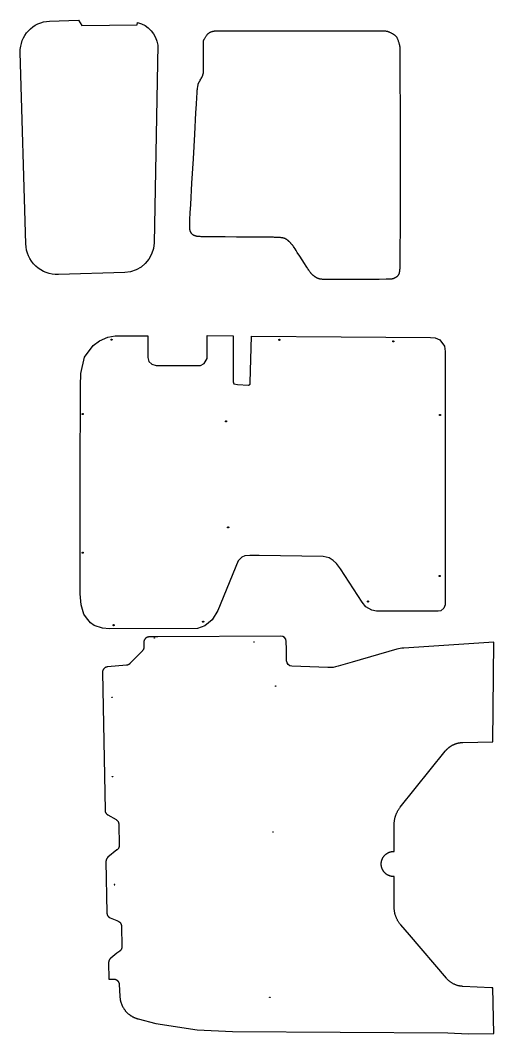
# Model space of a CAD drawing. Extents: x 111 to 5567, y 0 to 6052.
# Drawn here: x 111 to 1866, y 2301 to 6052 of the extents above; entities that cross this region are included whole.
import ezdxf

# ---------------------------------------------------------------- set-up
doc = ezdxf.new("R2010")
doc.units = 0
doc.layers.add('Default_Layer', color=1, linetype='CONTINUOUS')

msp = doc.modelspace()

# ---------------------------------------------------------------- linework, layer by layer
at = {"layer": 'Default_Layer'}
for points in [[(220.2, 6048.5), (327.1, 6051.9), (339.1, 6032.9), (544.1, 6034.9), (546.1, 6043.9, -0.299255), (621.1, 5959.9), (607.1, 5228.8, -0.399355), (498.2, 5118.5), (252.9, 5110.6, -0.41513), (131.7, 5224.7), (111.3, 5932.8, -0.413284), (220.2, 6048.5)], [(1096.9, 3753.4, 0.410442), (1076.8, 3773), (621.3, 3770.3), (589, 3770.1), (588, 3770), (587, 3770), (586, 3769.8), (585, 3769.6), (584.1, 3769.4), (583.1, 3769.1), (582.2, 3768.8), (581.3, 3768.5), (580.4, 3768.1), (579.5, 3767.6), (578.7, 3767.1), (577.8, 3766.6), (577, 3766), (576.3, 3765.4), (575.5, 3764.7), (574.8, 3764), (574.1, 3763.3), (573.5, 3762.5), (572.9, 3761.7), (572.3, 3760.9), (571.8, 3760.1), (571.4, 3759.2), (571.1, 3758.6), (570.9, 3758.3), (570.5, 3757.4), (570.2, 3756.5), (569.9, 3755.6), (569.7, 3754.6), (569.5, 3753.7), (569.3, 3752.7), (569.2, 3751.7), (569.2, 3750.7), (569.1, 3749.7), (569.4, 3733.2), (569.4, 3732.2), (569.4, 3731.2), (569.3, 3730.2), (569.1, 3729.3), (568.9, 3728.3), (568.7, 3727.4), (568.4, 3726.4), (568.1, 3725.5), (567.7, 3724.6), (567.3, 3723.7), (566.8, 3722.9), (566.3, 3722), (565.7, 3721.2), (565.1, 3720.4), (564.5, 3719.7), (563.8, 3718.9), (517.8, 3671.2), (517.2, 3670.6), (516.5, 3670), (515.8, 3669.4), (515.1, 3668.9), (514.4, 3668.4), (513.6, 3667.9), (512.9, 3667.5), (512.1, 3667.1), (511.3, 3666.7), (510.4, 3666.4), (509.6, 3666.1), (508.8, 3665.8), (507.9, 3665.6), (507, 3665.4), (506.1, 3665.3), (505.2, 3665.2), (434.3, 3658.8), (433.4, 3658.7), (432.4, 3658.5), (431.5, 3658.3), (430.5, 3658.1), (429.6, 3657.8), (428.8, 3657.5), (427.9, 3657.1), (427.1, 3656.7), (426.2, 3656.3), (425.4, 3655.8), (424.7, 3655.3), (423.9, 3654.7), (423.2, 3654.1), (422.5, 3653.5), (421.9, 3652.9), (421.2, 3652.2), (420.7, 3651.5), (420.1, 3650.8), (419.6, 3650.1), (419.1, 3649.3), (418.6, 3648.5), (418.2, 3647.7), (417.8, 3646.8), (417.4, 3646), (417.1, 3645.1), (416.9, 3644.2), (416.6, 3643.3), (416.4, 3642.3), (416.3, 3641.4), (416.2, 3640.4), (416.1, 3639.5), (416.1, 3638.5), (425.4, 3128.5), (425.4, 3127.9), (425.5, 3127.2), (425.5, 3126.6), (425.6, 3125.9), (425.7, 3125.3), (425.8, 3124.6), (426, 3124), (426.1, 3123.4), (426.3, 3122.8), (426.5, 3122.2), (426.8, 3121.6), (427, 3121), (427.3, 3120.4), (427.5, 3119.8), (427.8, 3119.3), (428.2, 3118.7), (428.5, 3118.2), (428.8, 3117.6), (429.2, 3117.1), (429.6, 3116.6), (430, 3116.1), (430.4, 3115.6), (430.8, 3115.2), (431.3, 3114.7), (431.8, 3114.2), (432.2, 3113.8), (432.7, 3113.4), (433.2, 3113), (433.8, 3112.6), (434.3, 3112.2), (434.8, 3111.9), (435.4, 3111.5), (466.3, 3093.8), (466.9, 3093.4), (467.4, 3093.1), (468, 3092.7), (468.5, 3092.3), (469, 3091.9), (469.5, 3091.5), (469.6, 3091.4), (470, 3091.1), (470.4, 3090.6), (470.9, 3090.2), (471.3, 3089.7), (471.7, 3089.2), (472.1, 3088.7), (472.5, 3088.2), (472.9, 3087.7), (473.2, 3087.1), (473.6, 3086.6), (473.9, 3086), (474.2, 3085.5), (474.5, 3084.9), (474.7, 3084.3), (475, 3083.7), (475.2, 3083.1), (475.4, 3082.5), (475.6, 3081.9), (475.7, 3081.3), (475.9, 3080.7), (476, 3080), (476.1, 3079.4), (476.2, 3078.7), (476.3, 3078.1), (476.3, 3077.4), (476.3, 3076.8), (477.8, 2997.9), (477.8, 2997.3), (477.8, 2996.7), (477.7, 2996.2), (477.7, 2995.6), (477.6, 2995), (477.5, 2994.5), (477.4, 2993.9), (477.3, 2993.3), (477.2, 2992.8), (477.1, 2992.3), (476.9, 2991.7), (476.7, 2991.2), (476.5, 2990.6), (476.3, 2990.1), (476.1, 2989.6), (475.9, 2989.1), (475.7, 2988.6), (475.4, 2988.1), (475.1, 2987.6), (474.8, 2987.1), (474.5, 2986.6), (474.2, 2986.1), (473.9, 2985.7), (473.5, 2985.2), (473.2, 2984.8), (472.8, 2984.4), (472.4, 2983.9), (472.1, 2983.5), (471.6, 2983.1), (471.2, 2982.7), (470.8, 2982.4), (470.4, 2982), (469.6, 2981.4), (436.2, 2954.4), (435.8, 2954), (435.4, 2953.6), (435, 2953.2), (434.5, 2952.8), (434.2, 2952.4), (433.8, 2952), (433.4, 2951.6), (433.1, 2951.1), (432.7, 2950.7), (432.4, 2950.2), (432.1, 2949.7), (431.8, 2949.3), (431.5, 2948.8), (431.2, 2948.3), (430.9, 2947.8), (430.7, 2947.3), (430.5, 2946.8), (430.3, 2946.2), (430.1, 2945.7), (429.9, 2945.2), (429.7, 2944.6), (429.5, 2944.1), (429.4, 2943.6), (429.3, 2943), (429.2, 2942.4), (429.1, 2941.9), (429, 2941.3), (428.9, 2940.8), (428.9, 2940.2), (428.8, 2939.6), (428.8, 2939), (428.8, 2938.5), (432.3, 2748.4), (432.3, 2747.6), (432.4, 2746.9), (432.4, 2746.2), (432.6, 2745.4), (432.7, 2744.7), (432.8, 2744), (433, 2743.3), (433.2, 2742.6), (433.5, 2741.9), (433.7, 2741.3), (434, 2740.6), (434.3, 2739.9), (434.6, 2739.3), (435, 2738.7), (435.4, 2738.1), (435.8, 2737.5), (436.2, 2736.9), (436.6, 2736.3), (437.1, 2735.8), (437.5, 2735.2), (438, 2734.7), (438.5, 2734.2), (439.1, 2733.7), (439.6, 2733.3), (440.2, 2732.8), (440.8, 2732.4), (441.4, 2732), (442, 2731.6), (442.6, 2731.2), (443.3, 2730.9), (444, 2730.6), (444.7, 2730.3), (469.6, 2719.9), (473.8, 2718.2), (474.5, 2717.9), (475.1, 2717.6), (475.8, 2717.3), (476.4, 2716.9), (477.1, 2716.5), (477.7, 2716.1), (478.2, 2715.7), (478.8, 2715.2), (479.4, 2714.8), (479.9, 2714.3), (480.4, 2713.8), (480.9, 2713.3), (481.4, 2712.7), (481.8, 2712.2), (482.3, 2711.6), (482.7, 2711), (483.1, 2710.4), (483.5, 2709.8), (483.8, 2709.2), (484.1, 2708.5), (484.4, 2707.9), (484.7, 2707.2), (485, 2706.6), (485.2, 2705.9), (485.4, 2705.2), (485.6, 2704.5), (485.8, 2703.8), (485.9, 2703), (486, 2702.3), (486.1, 2701.6), (486.1, 2700.8), (486.2, 2700.1), (487.6, 2623.2), (487.6, 2622.6), (487.5, 2622), (487.5, 2621.4), (487.5, 2620.9), (487.4, 2620.3), (487.3, 2619.7), (487.2, 2619.1), (487.1, 2618.6), (487, 2618), (486.8, 2617.5), (486.7, 2616.9), (486.5, 2616.4), (486.3, 2615.8), (486.1, 2615.3), (485.9, 2614.8), (485.6, 2614.2), (485.4, 2613.7), (485.1, 2613.2), (484.8, 2612.7), (484.5, 2612.2), (484.2, 2611.8), (483.9, 2611.3), (483.5, 2610.8), (483.2, 2610.4), (482.8, 2609.9), (482.5, 2609.5), (482.1, 2609.1), (481.7, 2608.6), (481.2, 2608.2), (480.8, 2607.8), (480.4, 2607.5), (479.9, 2607.1), (469.6, 2599.1), (446.3, 2580.8), (445.8, 2580.4), (445.4, 2580), (444.9, 2579.6), (444.5, 2579.2), (444.1, 2578.8), (443.7, 2578.4), (443.3, 2577.9), (443, 2577.5), (442.6, 2577), (442.3, 2576.6), (442, 2576.1), (441.7, 2575.6), (441.4, 2575.1), (441.1, 2574.6), (440.8, 2574.1), (440.6, 2573.6), (440.3, 2573.1), (440.1, 2572.6), (439.9, 2572), (439.7, 2571.5), (439.5, 2570.9), (439.3, 2570.4), (439.2, 2569.8), (439.1, 2569.3), (439, 2568.7), (438.9, 2568.1), (438.8, 2567.6), (438.7, 2567), (438.7, 2566.4), (438.6, 2565.8), (438.6, 2565.2), (438.6, 2564.6), (439.7, 2503.4), (457.5, 2503.7), (458.5, 2503.7), (459.5, 2503.6), (460.4, 2503.5), (461.4, 2503.4), (462.4, 2503.2), (463.3, 2502.9), (464.2, 2502.6), (465.1, 2502.3), (466, 2502), (466.8, 2501.5), (467.7, 2501.1), (468.5, 2500.6), (469.3, 2500.1), (470, 2499.5), (470.7, 2499), (471.4, 2498.3), (472.1, 2497.7), (472.8, 2497), (473.4, 2496.3), (473.9, 2495.5), (474.5, 2494.8), (475, 2494), (475.5, 2493.2), (475.9, 2492.3), (476.3, 2491.4), (476.6, 2490.5), (476.9, 2489.6), (477.2, 2488.7), (477.4, 2487.8), (477.6, 2486.8), (477.7, 2485.8), (477.8, 2484.8), (480.4, 2438.7), (480.5, 2436.9), (480.7, 2435), (480.9, 2433.2), (481.1, 2431.4), (481.4, 2429.7), (481.7, 2427.9), (482, 2426.1), (482.4, 2424.4), (482.8, 2422.6), (483.2, 2420.9), (483.7, 2419.2), (484.2, 2417.5), (484.7, 2415.8), (485.3, 2414.1), (485.9, 2412.4), (486.5, 2410.8), (487.2, 2409.1), (487.9, 2407.5), (488.6, 2405.9), (489.3, 2404.3), (490.1, 2402.8), (490.9, 2401.2), (491.8, 2399.7), (492.7, 2398.2), (493.6, 2396.7), (494.5, 2395.2), (495.4, 2393.7), (496.4, 2392.3), (497.4, 2390.8), (498.5, 2389.4), (499.6, 2388.1), (500.6, 2386.7), (501.8, 2385.4), (502.9, 2384), (504.1, 2382.8), (505.3, 2381.5), (506.5, 2380.2), (507.7, 2379), (509, 2377.8), (510.3, 2376.6), (511.6, 2375.5), (513, 2374.3), (514.3, 2373.2), (515.7, 2372.2), (517.1, 2371.1), (518.5, 2370.1), (520, 2369.1), (521.5, 2368.1), (523, 2367.2), (524.5, 2366.3), (526, 2365.4), (527.6, 2364.5), (529.1, 2363.7), (530.7, 2362.9), (532.3, 2362.1), (534, 2361.4), (535.6, 2360.7), (537.3, 2360), (539, 2359.4), (540.7, 2358.8), (542.4, 2358.2), (544.1, 2357.6), (545.9, 2357.1), (547.6, 2356.6), (613.7, 2339.5), (766.2, 2316.2), (897.3, 2309.6), (1695.5, 2305.1), (1770.6, 2301.5), (1865.6, 2302.2), (1862.5, 2471.1), (1857.6, 2471.4), (1751.4, 2476.6), (1749.2, 2476.8), (1747, 2477), (1744.8, 2477.2), (1742.6, 2477.5), (1740.4, 2477.9), (1738.3, 2478.3), (1736.2, 2478.8), (1734, 2479.3), (1731.9, 2479.9), (1729.8, 2480.5), (1727.8, 2481.2), (1725.7, 2481.9), (1723.7, 2482.7), (1721.7, 2483.5), (1719.7, 2484.4), (1717.7, 2485.3), (1715.8, 2486.3), (1713.9, 2487.3), (1712, 2488.4), (1710.2, 2489.5), (1708.3, 2490.7), (1706.5, 2491.9), (1704.7, 2493.2), (1703, 2494.5), (1701.3, 2495.9), (1699.6, 2497.3), (1698, 2498.7), (1696.4, 2500.2), (1694.8, 2501.7), (1693.3, 2503.3), (1691.8, 2504.9), (1690.3, 2506.6), (1552.9, 2667), (1521, 2704.2), (1519.6, 2705.9), (1518.2, 2707.7), (1516.8, 2709.5), (1515.5, 2711.3), (1514.2, 2713.1), (1513, 2715), (1511.8, 2716.9), (1510.6, 2718.8), (1509.5, 2720.7), (1508.5, 2722.7), (1507.4, 2724.7), (1506.5, 2726.7), (1505.5, 2728.7), (1504.7, 2730.7), (1503.8, 2732.8), (1503, 2734.9), (1502.3, 2737), (1501.6, 2739.1), (1500.9, 2741.2), (1500.3, 2743.4), (1499.7, 2745.5), (1499.2, 2747.7), (1498.8, 2749.9), (1498.3, 2752.1), (1498, 2754.3), (1497.7, 2756.5), (1497.4, 2758.7), (1497.2, 2760.9), (1497, 2763.2), (1496.9, 2765.4), (1496.8, 2767.7), (1496.8, 2769.9), (1496.8, 2883.1), (1496, 2883.1), (1494.8, 2883.1), (1493.6, 2883.1), (1492.4, 2883.1), (1491.3, 2883.2), (1490.1, 2883.3), (1488.9, 2883.5), (1487.8, 2883.6), (1486.6, 2883.8), (1485.5, 2884.1), (1484.4, 2884.3), (1483.3, 2884.6), (1482.2, 2884.9), (1481.1, 2885.2), (1480, 2885.6), (1478.9, 2886), (1477.9, 2886.4), (1476.8, 2886.8), (1475.8, 2887.3), (1474.8, 2887.8), (1473.8, 2888.3), (1472.8, 2888.8), (1471.8, 2889.4), (1470.8, 2889.9), (1469.9, 2890.5), (1468.9, 2891.2), (1468, 2891.8), (1467.1, 2892.5), (1466.2, 2893.2), (1465.4, 2893.9), (1464.5, 2894.6), (1463.7, 2895.3), (1462.9, 2896.1), (1462.1, 2896.9), (1461.3, 2897.7), (1460.6, 2898.5), (1459.8, 2899.3), (1459.1, 2900.2), (1458.4, 2901.1), (1457.7, 2902), (1457.1, 2902.9), (1456.5, 2903.8), (1455.8, 2904.7), (1455.3, 2905.7), (1454.7, 2906.7), (1454.1, 2907.6), (1453.6, 2908.6), (1453.1, 2909.7), (1452.7, 2910.7), (1452.2, 2911.7), (1451.8, 2912.8), (1451.4, 2913.9), (1451, 2914.9), (1450.7, 2916), (1450.4, 2917.1), (1450.1, 2918.2), (1449.8, 2919.4), (1449.6, 2920.5), (1449.3, 2921.6), (1449.2, 2922.8), (1449, 2924), (1448.9, 2925.1), (1448.8, 2926.3), (1448.7, 2927.5), (1448.7, 2928.7), (1448.7, 2929.9), (1448.7, 2931.1), (1448.7, 2932.3), (1448.8, 2933.5), (1448.9, 2934.6), (1449.1, 2935.8), (1449.3, 2937), (1449.4, 2937.5), (1449.5, 2938.1), (1449.7, 2939.2), (1449.9, 2940.4), (1450.2, 2941.5), (1450.5, 2942.6), (1450.9, 2943.7), (1451.2, 2944.8), (1451.6, 2945.8), (1452, 2946.9), (1452.4, 2947.9), (1452.9, 2949), (1453.4, 2950), (1453.9, 2951), (1454.4, 2952), (1455, 2953), (1455.5, 2953.9), (1456.1, 2954.9), (1456.8, 2955.8), (1457.4, 2956.7), (1458.1, 2957.6), (1458.8, 2958.5), (1459.5, 2959.4), (1460.2, 2960.2), (1460.9, 2961), (1461.7, 2961.8), (1462.5, 2962.6), (1463.3, 2963.4), (1464.1, 2964.2), (1464.9, 2964.9), (1465.8, 2965.6), (1466.7, 2966.3), (1467.6, 2967), (1468.5, 2967.6), (1469.4, 2968.3), (1470.3, 2968.9), (1471.3, 2969.5), (1472.3, 2970), (1473.3, 2970.6), (1474.3, 2971.1), (1475.3, 2971.6), (1476.3, 2972.1), (1477.3, 2972.5), (1478.4, 2972.9), (1479.5, 2973.3), (1480.5, 2973.7), (1481.6, 2974.1), (1482.7, 2974.4), (1483.8, 2974.7), (1485, 2974.9), (1486.1, 2975.2), (1487.3, 2975.4), (1488.4, 2975.6), (1489.6, 2975.7), (1490.8, 2975.9), (1491.9, 2976), (1493.1, 2976), (1494.3, 2976.1), (1495.6, 2976.1), (1496.8, 2976), (1496.8, 3022.5), (1496.9, 3060.9), (1496.9, 3076.1), (1496.9, 3078.3), (1497, 3080.4), (1497.1, 3082.6), (1497.2, 3084.7), (1497.4, 3086.8), (1497.7, 3089), (1498, 3091.1), (1498.3, 3093.2), (1498.7, 3095.3), (1499.1, 3097.4), (1499.6, 3099.4), (1500.1, 3101.5), (1500.7, 3103.5), (1501.3, 3105.6), (1501.4, 3106), (1501.9, 3107.6), (1502.6, 3109.6), (1503.3, 3111.6), (1504.1, 3113.6), (1504.9, 3115.6), (1505.7, 3117.5), (1506.6, 3119.4), (1507.6, 3121.3), (1508.5, 3123.2), (1509.5, 3125.1), (1510.6, 3127), (1511.7, 3128.8), (1512.8, 3130.6), (1514, 3132.4), (1515.2, 3134.2), (1516.5, 3135.9), (1517.8, 3137.6), (1519.1, 3139.3), (1685.8, 3347.1), (1686.6, 3348), (1687.4, 3349), (1688.1, 3349.9), (1688.9, 3350.8), (1689.7, 3351.6), (1690.5, 3352.5), (1691.4, 3353.4), (1692.2, 3354.2), (1693, 3355), (1693.9, 3355.8), (1694.8, 3356.7), (1695.6, 3357.4), (1696.5, 3358.2), (1697.4, 3359), (1698.3, 3359.7), (1699.2, 3360.5), (1700.2, 3361.2), (1701.1, 3361.9), (1702, 3362.6), (1703, 3363.3), (1703.9, 3364), (1704.9, 3364.6), (1705.9, 3365.3), (1706.9, 3365.9), (1707.9, 3366.5), (1708.9, 3367.2), (1709.9, 3367.7), (1710.9, 3368.3), (1711.9, 3368.9), (1712.9, 3369.4), (1714, 3370), (1715, 3370.5), (1716.1, 3371), (1717.1, 3371.5), (1718.2, 3372), (1719.3, 3372.4), (1720.3, 3372.9), (1721.4, 3373.3), (1722.5, 3373.7), (1723.6, 3374.2), (1724.7, 3374.5), (1725.8, 3374.9), (1726.9, 3375.3), (1728.1, 3375.6), (1729.2, 3376), (1730.3, 3376.3), (1731.5, 3376.6), (1732.6, 3376.9), (1733.7, 3377.1), (1734.9, 3377.4), (1736, 3377.6), (1737.2, 3377.8), (1738.4, 3378.1), (1739.5, 3378.2), (1740.7, 3378.4), (1741.9, 3378.6), (1743, 3378.7), (1744.2, 3378.9), (1745.4, 3379), (1746.6, 3379.1), (1747.8, 3379.1), (1749, 3379.2), (1750.2, 3379.3), (1751.4, 3379.3), (1862, 3381.3), (1865.3, 3750.4), (1532.1, 3728.5, 0.05421), (1506.6, 3724.1), (1340.7, 3676), (1289.1, 3661.1, -0.080279), (1251.1, 3656.4), (1151.3, 3660.3), (1117.5, 3661.6, -0.39737), (1098.3, 3681.2), (1097.5, 3724.7), (1096.9, 3753.4)]]:
    msp.add_lwpolyline(points, format="xyb", close=True, dxfattribs=at)
for points in [[(790.7, 5973.8), (790.7, 5974.4), (790.7, 5974.9), (790.7, 5976.1), (790.8, 5976.7), (790.8, 5977.3), (790.9, 5977.8), (791, 5978.1), (791.1, 5978.4), (791.3, 5978.9), (791.7, 5979.7), (792.3, 5980.8), (793.1, 5982.2), (794, 5983.7), (795.1, 5985.5), (796.2, 5987.4), (797.5, 5989.4), (798.8, 5991.4), (800.1, 5993.4), (801.5, 5995.3), (802.9, 5997.2), (803.5, 5998.1), (804.2, 5998.9), (804.9, 5999.7), (805.5, 6000.5), (806.2, 6001.2), (806.8, 6001.8), (807.4, 6002.4), (807.9, 6002.9), (808.5, 6003.3), (809, 6003.8), (809.6, 6004.2), (810.2, 6004.6), (811.4, 6005.4), (812.6, 6006.2), (813.9, 6006.9), (815.2, 6007.5), (816.5, 6008.2), (817.9, 6008.7), (819.2, 6009.3), (820.6, 6009.8), (822, 6010.3), (823.4, 6010.7), (824.8, 6011.1), (826.2, 6011.5), (827.6, 6011.8), (829, 6012.1), (829.3, 6012.1), (829.8, 6012.2), (831.4, 6012.2), (834, 6012.3), (837.3, 6012.4), (846.3, 6012.5), (858.2, 6012.6), (872.8, 6012.8), (889.9, 6012.9), (909.2, 6013), (930.6, 6013), (978.5, 6013.2), (1031.8, 6013.3), (1088.8, 6013.4), (1147.5, 6013.4), (1206.3, 6013.4), (1263.4, 6013.4), (1316.8, 6013.3), (1341.6, 6013.2), (1364.9, 6013.1), (1386.4, 6013.1), (1405.9, 6012.9), (1423.1, 6012.8), (1437.9, 6012.7), (1449.9, 6012.5), (1454.9, 6012.5), (1459.1, 6012.4), (1462.5, 6012.3), (1465.1, 6012.2), (1466.9, 6012.1), (1467.5, 6012.1), (1467.8, 6012), (1468.7, 6011.8), (1469.7, 6011.6), (1470.6, 6011.3), (1471.6, 6011), (1472.6, 6010.7), (1473.6, 6010.3), (1474.6, 6010), (1475.6, 6009.6), (1477.7, 6008.8), (1479.7, 6008), (1481.7, 6007.1), (1483.6, 6006.1), (1485.5, 6005.2), (1487.3, 6004.3), (1489, 6003.4), (1490.5, 6002.5), (1492, 6001.7), (1493.2, 6001), (1494.3, 6000.3), (1495.2, 5999.7), (1496, 5999.1), (1496.7, 5998.6), (1497.5, 5998), (1498.3, 5997.4), (1499, 5996.8), (1499.7, 5996.2), (1500.4, 5995.5), (1501.1, 5994.9), (1501.8, 5994.2), (1502.5, 5993.5), (1503.1, 5992.8), (1503.7, 5992.1), (1504.3, 5991.3), (1504.9, 5990.6), (1505.4, 5989.8), (1505.9, 5989), (1506.2, 5988.5), (1506.5, 5988), (1507.1, 5986.8), (1507.8, 5985.3), (1508.5, 5983.5), (1509.3, 5981.6), (1510.1, 5979.5), (1511, 5977.2), (1511.8, 5974.8), (1512.6, 5972.3), (1513.5, 5969.8), (1514.2, 5967.3), (1515, 5964.7), (1515.6, 5962.2), (1515.9, 5960.9), (1516.2, 5959.7), (1516.5, 5958.5), (1516.7, 5957.3), (1516.9, 5956.2), (1517.1, 5955.1), (1517.2, 5954.6), (1517.2, 5953.9), (1517.3, 5951.7), (1517.4, 5948.4), (1517.5, 5944), (1517.5, 5938.7), (1517.6, 5932.4), (1517.7, 5917), (1517.9, 5898.1), (1518, 5876.1), (1518.1, 5851.3), (1518.1, 5823.8), (1518.2, 5794.1), (1518.3, 5762.3), (1518.4, 5694), (1518.4, 5621.1), (1518.5, 5545.9), (1518.5, 5470.8), (1518.5, 5398), (1518.4, 5329.8), (1518.3, 5268.6), (1518.2, 5216.6), (1518.1, 5176.2), (1518.1, 5161), (1518, 5149.6), (1518, 5142.2), (1518, 5140.1), (1517.9, 5139.1), (1517.7, 5135.7), (1517.3, 5132), (1516.9, 5128.2), (1516.7, 5126.4), (1516.5, 5124.5), (1516.2, 5122.7), (1515.9, 5121), (1515.7, 5119.4), (1515.4, 5117.9), (1515.1, 5116.5), (1514.8, 5115.3), (1514.5, 5114.2), (1514.3, 5113.7), (1514.1, 5113.3), (1513.8, 5112.5), (1513.4, 5111.7), (1513, 5110.9), (1512.6, 5110.2), (1512.1, 5109.4), (1511.7, 5108.7), (1511.2, 5108), (1510.7, 5107.3), (1510.1, 5106.6), (1509.6, 5105.9), (1509, 5105.2), (1508.4, 5104.6), (1507.8, 5104), (1507.2, 5103.4), (1506.5, 5102.8), (1505.9, 5102.3), (1505.5, 5102), (1505.1, 5101.7), (1504.3, 5101.1), (1503.3, 5100.5), (1502.2, 5100), (1501.1, 5099.4), (1499.9, 5098.8), (1498.6, 5098.2), (1497.4, 5097.6), (1496.1, 5097.1), (1494.9, 5096.6), (1493.7, 5096.1), (1492.6, 5095.6), (1491.5, 5095.3), (1490.5, 5094.9), (1489.6, 5094.6), (1488.9, 5094.4), (1488.2, 5094.2), (1487.5, 5094.1), (1486.8, 5094), (1486.1, 5093.9), (1485.4, 5093.8), (1484.7, 5093.7), (1483.2, 5093.6), (1481.8, 5093.5), (1480.4, 5093.5), (1479, 5093.4), (1477.5, 5093.4), (1474.4, 5093.3), (1466.8, 5093.3), (1440.9, 5093.1), (1404.8, 5092.9), (1363.5, 5092.6), (1322, 5092.4), (1285.2, 5092.3), (1270.2, 5092.3), (1258.3, 5092.2), (1250.1, 5092.2), (1247.5, 5092.3), (1246.1, 5092.3), (1242.9, 5092.4), (1239.5, 5092.6), (1236, 5092.8), (1232.5, 5093), (1230.8, 5093.1), (1229.2, 5093.3), (1227.7, 5093.4), (1226.2, 5093.6), (1224.8, 5093.8), (1223.5, 5093.9), (1222.4, 5094.1), (1221.4, 5094.4), (1220.5, 5094.6), (1219.5, 5094.8), (1218.6, 5095.1), (1217.7, 5095.4), (1216.8, 5095.7), (1215.9, 5096), (1215, 5096.3), (1214.1, 5096.7), (1213.2, 5097), (1212.3, 5097.4), (1211.4, 5097.8), (1210.5, 5098.2), (1209.7, 5098.6), (1208.8, 5099.1), (1208, 5099.5), (1207.1, 5100), (1206.3, 5100.6), (1205.4, 5101.2), (1204.4, 5101.8), (1203.4, 5102.5), (1202.3, 5103.3), (1201.2, 5104.2), (1200.1, 5105), (1198.9, 5105.9), (1197.8, 5106.9), (1196.6, 5107.9), (1195.5, 5108.9), (1194.4, 5109.9), (1193.3, 5110.9), (1192.2, 5111.9), (1191.2, 5112.9), (1190.3, 5113.9), (1189.3, 5114.9), (1188.4, 5116.1), (1187.4, 5117.3), (1186.4, 5118.6), (1185.3, 5119.9), (1184.3, 5121.3), (1183.3, 5122.8), (1182.2, 5124.3), (1180.1, 5127.3), (1178, 5130.4), (1176, 5133.5), (1174, 5136.4), (1172.6, 5138.6), (1170.3, 5142), (1164, 5151.9), (1146.7, 5178.9), (1137.6, 5193.1), (1133.3, 5199.7), (1129.4, 5205.7), (1126, 5210.9), (1123.1, 5215.2), (1122, 5217), (1121, 5218.4), (1120.2, 5219.5), (1119.6, 5220.3), (1118.7, 5221.4), (1117.7, 5222.6), (1116.6, 5223.8), (1115.5, 5225), (1114.4, 5226.2), (1113.3, 5227.3), (1112.2, 5228.5), (1111.1, 5229.6), (1110, 5230.7), (1108.9, 5231.8), (1107.8, 5232.8), (1106.7, 5233.8), (1105.7, 5234.7), (1104.8, 5235.5), (1103.9, 5236.3), (1103, 5236.9), (1101.4, 5238.2), (1099.7, 5239.4), (1098.8, 5240), (1098, 5240.6), (1097.1, 5241.2), (1096.2, 5241.7), (1095.3, 5242.2), (1094.4, 5242.7), (1093.5, 5243.2), (1092.6, 5243.7), (1091.6, 5244.1), (1090.7, 5244.5), (1089.7, 5244.9), (1088.8, 5245.3), (1088.3, 5245.4), (1087.7, 5245.6), (1086.5, 5245.9), (1085.2, 5246.1), (1083.8, 5246.4), (1082.4, 5246.6), (1080.8, 5246.8), (1079.2, 5247), (1077.5, 5247.2), (1075.8, 5247.4), (1074, 5247.5), (1070.5, 5247.8), (1067.1, 5248), (1063.8, 5248.3), (1062.2, 5248.4), (1060.6, 5248.4), (1058.9, 5248.5), (1057.1, 5248.6), (1053.4, 5248.6), (1049.6, 5248.7), (1041.8, 5248.7), (1037.9, 5248.7), (1034.1, 5248.8), (1016.6, 5248.9), (997.5, 5249.1), (956, 5249.4), (912.6, 5249.7), (870.2, 5250.1), (850.2, 5250.2), (831.6, 5250.4), (814.7, 5250.6), (799.8, 5250.7), (787.3, 5250.9), (782.1, 5251), (777.7, 5251.1), (774, 5251.2), (771.1, 5251.3), (769.1, 5251.4), (768.5, 5251.5), (768.1, 5251.5), (766.9, 5251.8), (765.7, 5252.1), (764.4, 5252.4), (763.2, 5252.8), (761.9, 5253.2), (760.6, 5253.6), (759.4, 5254), (758.2, 5254.5), (757, 5254.9), (755.8, 5255.4), (754.7, 5255.9), (753.7, 5256.4), (752.7, 5256.9), (751.9, 5257.4), (751.1, 5257.8), (750.4, 5258.3), (749.8, 5258.8), (749.2, 5259.3), (748.7, 5259.9), (748.1, 5260.5), (747.5, 5261.1), (747, 5261.7), (746.5, 5262.4), (746, 5263.1), (745.5, 5263.7), (745.1, 5264.4), (744.3, 5265.7), (743.5, 5266.9), (743, 5267.9), (742.5, 5268.9), (742, 5269.9), (741.6, 5270.9), (741.2, 5271.9), (740.9, 5272.9), (740.6, 5274), (740.3, 5275.1), (740.1, 5276.1), (739.9, 5276.7), (739.8, 5277.4), (739.6, 5279), (739.5, 5281), (739.3, 5283.1), (739.2, 5285.3), (739.1, 5287.6), (739, 5289.8), (739, 5291.9), (739, 5293.7), (739.3, 5298.2), (740.1, 5314.4), (741.4, 5339), (743.2, 5370.7), (747.5, 5449.4), (752.6, 5539.5), (757.6, 5629.8), (762.1, 5709.1), (763.9, 5741.1), (765.4, 5766.1), (766.4, 5782.8), (766.7, 5787.6), (766.8, 5789.8), (767, 5791.5), (767.2, 5793.3), (767.7, 5797.2), (768.3, 5801.2), (768.8, 5805.1), (769.4, 5808.8), (769.9, 5811.9), (770.3, 5814.2), (770.5, 5815), (770.6, 5815.6), (770.9, 5816.4), (771.1, 5817.1), (771.4, 5817.9), (771.8, 5818.6), (772.5, 5820.1), (773.2, 5821.6), (773.7, 5822.5), (774.3, 5823.7), (776.1, 5826.8), (778, 5830.3), (779.9, 5833.5), (781.6, 5836.7), (783.5, 5840.1), (785.1, 5843), (785.7, 5844.2), (786.1, 5845.1), (786.8, 5846.5), (787.3, 5847.9), (787.6, 5848.6), (787.9, 5849.3), (788.1, 5850), (788.3, 5850.7), (788.6, 5851.6), (788.8, 5852.6), (789.1, 5853.7), (789.4, 5855), (789.7, 5856.3), (789.9, 5857.6), (790.1, 5858.9), (790.3, 5860.2), (790.4, 5860.8), (790.4, 5861.6), (790.5, 5863.3), (790.6, 5865.2), (790.7, 5867.4), (790.7, 5869.6), (790.7, 5871.9), (790.8, 5876.2), (790.8, 5877.6), (790.7, 5879.9), (790.6, 5886.5), (790.2, 5904.8), (789.9, 5914.9), (789.7, 5924.4), (789.6, 5932.5), (789.6, 5935.7), (789.6, 5938.3), (789.6, 5940.7), (789.7, 5943.2), (789.8, 5948.6), (790, 5954.3), (790.2, 5959.9), (790.5, 5969.3), (790.7, 5973.8)], [(1686.1, 3888.6), (1681, 3875.7), (1669, 3866.5), (1660.2, 3865), (1430.9, 3865), (1413.8, 3868.3), (1392, 3881), (1378, 3898.5), (1297.5, 4021.7), (1283.5, 4041.8), (1270.8, 4053.3), (1255.8, 4062.8), (1233.5, 4067.1), (996.1, 4071.2), (961.4, 4071.2), (942.9, 4069.6), (932.4, 4065), (918.7, 4052), (843.5, 3868), (822.1, 3832.9), (795.3, 3811.5), (767.5, 3801.1), (441.6, 3800.3), (415.7, 3802.1), (385, 3811.7), (371.6, 3822.3), (356.3, 3840), (347.2, 3853.6), (336.4, 3889.2), (333, 3929.2), (333, 4002.2), (333.7, 4350.9), (334.5, 4699.6), (336.3, 4745), (348.9, 4804.8), (381.2, 4847.9), (405.5, 4865.8), (436, 4878.7), (462.9, 4883.7), (583.4, 4883.7), (583.4, 4804.3), (588.2, 4788.9), (599.2, 4779.5), (615.2, 4774.6), (779.4, 4774.6), (792.4, 4781.4), (804, 4799.9), (804, 4885.3), (900.6, 4884.3), (900.6, 4713.9), (903.1, 4706.4), (916, 4704.4), (957, 4701.8), (963, 4705.2), (963, 4711.1), (968.2, 4882.7), (1299.7, 4880.4), (1631.1, 4878.1), (1648.9, 4876.7), (1666.1, 4869.5), (1682.6, 4845.9), (1685.6, 4825.6), (1685.8, 4357.1), (1686.1, 3888.6)], [(449.5, 4871.9), (449.8, 4871.9), (449.9, 4871.9), (450.1, 4871.9), (450.3, 4871.8), (450.5, 4871.7), (450.7, 4871.6), (450.8, 4871.5), (451, 4871.4), (451.1, 4871.2), (451.2, 4871.1), (451.3, 4870.9), (451.4, 4870.7), (451.5, 4870.5), (451.5, 4870.3), (451.5, 4870.1), (451.5, 4869.9), (451.5, 4869.7), (451.5, 4869.5), (451.5, 4869.3), (451.4, 4869.2), (451.3, 4869), (451.2, 4868.8), (451.1, 4868.7), (451, 4868.5), (450.8, 4868.4), (450.7, 4868.3), (450.5, 4868.2), (450.3, 4868.1), (450.1, 4868), (449.9, 4868), (449.8, 4868), (449.5, 4867.9), (449.3, 4868), (449.1, 4868), (449, 4868), (448.8, 4868.1), (448.6, 4868.2), (448.4, 4868.3), (448.3, 4868.4), (448.1, 4868.5), (448, 4868.7), (447.9, 4868.8), (447.8, 4869), (447.7, 4869.2), (447.6, 4869.3), (447.6, 4869.5), (447.6, 4869.7), (447.5, 4869.9), (447.6, 4870.1), (447.6, 4870.3), (447.6, 4870.5), (447.7, 4870.7), (447.8, 4870.9), (447.9, 4871.1), (448, 4871.2), (448.1, 4871.4), (448.3, 4871.5), (448.4, 4871.6), (448.6, 4871.7), (448.8, 4871.8), (449, 4871.9), (449.1, 4871.9), (449.3, 4871.9), (449.5, 4871.9)], [(1071.5, 4871.3), (1071.7, 4871.2), (1071.9, 4871.2), (1072.1, 4871.2), (1072.3, 4871.1), (1072.4, 4871), (1072.6, 4870.9), (1072.8, 4870.8), (1072.9, 4870.7), (1073, 4870.5), (1073.2, 4870.4), (1073.3, 4870.2), (1073.3, 4870), (1073.4, 4869.9), (1073.5, 4869.7), (1073.5, 4869.5), (1073.5, 4869.3), (1073.5, 4869.1), (1073.5, 4868.9), (1073.4, 4868.7), (1073.3, 4868.5), (1073.3, 4868.3), (1073.2, 4868.1), (1073, 4868), (1072.9, 4867.8), (1072.8, 4867.7), (1072.6, 4867.6), (1072.4, 4867.5), (1072.3, 4867.4), (1072.1, 4867.4), (1071.9, 4867.3), (1071.7, 4867.3), (1071.5, 4867.3), (1071.3, 4867.3), (1071.1, 4867.3), (1070.9, 4867.4), (1070.7, 4867.4), (1070.5, 4867.5), (1070.4, 4867.6), (1070.2, 4867.7), (1070.1, 4867.8), (1070, 4868), (1069.8, 4868.1), (1069.7, 4868.3), (1069.7, 4868.5), (1069.6, 4868.7), (1069.5, 4868.9), (1069.5, 4869.1), (1069.5, 4869.3), (1069.5, 4869.5), (1069.5, 4869.7), (1069.6, 4869.9), (1069.7, 4870), (1069.7, 4870.2), (1069.8, 4870.4), (1070, 4870.5), (1070.1, 4870.7), (1070.2, 4870.8), (1070.4, 4870.9), (1070.5, 4871), (1070.7, 4871.1), (1070.9, 4871.2), (1071.1, 4871.2), (1071.3, 4871.2), (1071.5, 4871.3)], [(1493.2, 4865.4), (1493.4, 4865.3), (1493.6, 4865.3), (1493.8, 4865.3), (1494, 4865.2), (1494.1, 4865.1), (1494.3, 4865), (1494.4, 4864.9), (1494.6, 4864.8), (1494.7, 4864.6), (1494.8, 4864.5), (1494.9, 4864.3), (1495, 4864.1), (1495.1, 4863.9), (1495.1, 4863.8), (1495.2, 4863.6), (1495.2, 4863.4), (1495.2, 4863.1), (1495.1, 4863), (1495.1, 4862.8), (1495, 4862.6), (1494.9, 4862.4), (1494.8, 4862.2), (1494.7, 4862.1), (1494.6, 4861.9), (1494.4, 4861.8), (1494.3, 4861.7), (1494.1, 4861.6), (1494, 4861.5), (1493.8, 4861.4), (1493.6, 4861.4), (1493.4, 4861.4), (1493.2, 4861.4), (1493, 4861.4), (1492.8, 4861.4), (1492.6, 4861.4), (1492.4, 4861.5), (1492.2, 4861.6), (1492.1, 4861.7), (1491.9, 4861.8), (1491.8, 4861.9), (1491.6, 4862.1), (1491.5, 4862.2), (1491.4, 4862.4), (1491.3, 4862.6), (1491.3, 4862.8), (1491.2, 4863), (1491.2, 4863.1), (1491.2, 4863.4), (1491.2, 4863.6), (1491.2, 4863.8), (1491.3, 4863.9), (1491.3, 4864.1), (1491.4, 4864.3), (1491.5, 4864.5), (1491.6, 4864.6), (1491.8, 4864.8), (1491.9, 4864.9), (1492.1, 4865), (1492.2, 4865.1), (1492.4, 4865.2), (1492.6, 4865.3), (1492.8, 4865.3), (1493, 4865.3), (1493.2, 4865.4)], [(342.9, 4596.4), (343.1, 4596.4), (343.3, 4596.4), (343.5, 4596.4), (343.7, 4596.3), (343.9, 4596.2), (344, 4596.1), (344.2, 4596), (344.3, 4595.9), (344.5, 4595.7), (344.6, 4595.6), (344.7, 4595.4), (344.8, 4595.2), (344.8, 4595), (344.9, 4594.8), (344.9, 4594.6), (344.9, 4594.4), (344.9, 4594.2), (344.9, 4594), (344.8, 4593.8), (344.8, 4593.7), (344.7, 4593.5), (344.6, 4593.3), (344.5, 4593.2), (344.3, 4593), (344.2, 4592.9), (344, 4592.8), (343.9, 4592.7), (343.7, 4592.6), (343.5, 4592.5), (343.3, 4592.5), (343.1, 4592.5), (342.9, 4592.4), (342.7, 4592.5), (342.5, 4592.5), (342.3, 4592.5), (342.1, 4592.6), (342, 4592.7), (341.8, 4592.8), (341.6, 4592.9), (341.5, 4593), (341.4, 4593.2), (341.3, 4593.3), (341.2, 4593.5), (341.1, 4593.7), (341, 4593.8), (341, 4594), (340.9, 4594.2), (340.9, 4594.4), (340.9, 4594.6), (341, 4594.8), (341, 4595), (341.1, 4595.2), (341.2, 4595.4), (341.3, 4595.6), (341.4, 4595.7), (341.5, 4595.9), (341.6, 4596), (341.8, 4596.1), (342, 4596.2), (342.1, 4596.3), (342.3, 4596.4), (342.5, 4596.4), (342.7, 4596.4), (342.9, 4596.4)], [(1666.2, 4593.2), (1666.4, 4593.2), (1666.6, 4593.1), (1666.8, 4593.1), (1667, 4593), (1667.2, 4592.9), (1667.3, 4592.8), (1667.5, 4592.7), (1667.6, 4592.6), (1667.8, 4592.4), (1667.9, 4592.3), (1668, 4592.1), (1668.1, 4592), (1668.1, 4591.8), (1668.2, 4591.6), (1668.2, 4591.4), (1668.2, 4591.2), (1668.2, 4591), (1668.2, 4590.8), (1668.1, 4590.6), (1668.1, 4590.4), (1668, 4590.2), (1667.9, 4590.1), (1667.8, 4589.9), (1667.6, 4589.8), (1667.5, 4589.6), (1667.3, 4589.5), (1667.2, 4589.4), (1667, 4589.3), (1666.8, 4589.3), (1666.6, 4589.2), (1666.4, 4589.2), (1666.2, 4589.2), (1666, 4589.2), (1665.8, 4589.2), (1665.6, 4589.3), (1665.4, 4589.3), (1665.3, 4589.4), (1665.1, 4589.5), (1665, 4589.6), (1664.8, 4589.8), (1664.7, 4589.9), (1664.6, 4590.1), (1664.5, 4590.2), (1664.4, 4590.4), (1664.3, 4590.6), (1664.3, 4590.8), (1664.2, 4591), (1664.2, 4591.2), (1664.2, 4591.4), (1664.3, 4591.6), (1664.3, 4591.8), (1664.4, 4592), (1664.5, 4592.1), (1664.6, 4592.3), (1664.7, 4592.4), (1664.8, 4592.6), (1665, 4592.7), (1665.1, 4592.8), (1665.3, 4592.9), (1665.4, 4593), (1665.6, 4593.1), (1665.8, 4593.1), (1666, 4593.2), (1666.2, 4593.2)], [(873.8, 4569.6), (874, 4569.6), (874.2, 4569.5), (874.4, 4569.5), (874.6, 4569.4), (874.8, 4569.3), (875, 4569.2), (875.1, 4569.1), (875.3, 4569), (875.4, 4568.8), (875.5, 4568.7), (875.6, 4568.5), (875.7, 4568.3), (875.8, 4568.2), (875.8, 4568), (875.8, 4567.8), (875.8, 4567.6), (875.8, 4567.4), (875.8, 4567.2), (875.8, 4567), (875.7, 4566.8), (875.6, 4566.6), (875.5, 4566.4), (875.4, 4566.3), (875.3, 4566.2), (875.1, 4566), (875, 4565.9), (874.8, 4565.8), (874.6, 4565.7), (874.4, 4565.7), (874.2, 4565.6), (874, 4565.6), (873.8, 4565.6), (873.6, 4565.6), (873.4, 4565.6), (873.2, 4565.7), (873.1, 4565.7), (872.9, 4565.8), (872.7, 4565.9), (872.6, 4566), (872.4, 4566.2), (872.3, 4566.3), (872.2, 4566.4), (872.1, 4566.6), (872, 4566.8), (871.9, 4567), (871.9, 4567.2), (871.9, 4567.4), (871.8, 4567.6), (871.9, 4567.8), (871.9, 4568), (871.9, 4568.2), (872, 4568.3), (872.1, 4568.5), (872.2, 4568.7), (872.3, 4568.8), (872.4, 4569), (872.6, 4569.1), (872.7, 4569.2), (872.9, 4569.3), (873.1, 4569.4), (873.2, 4569.5), (873.4, 4569.5), (873.6, 4569.6), (873.8, 4569.6)], [(881.5, 4177.2), (881.7, 4177.1), (881.9, 4177.1), (882.1, 4177.1), (882.3, 4177), (882.4, 4176.9), (882.6, 4176.8), (882.8, 4176.7), (882.9, 4176.6), (883, 4176.4), (883.1, 4176.3), (883.3, 4176.1), (883.3, 4175.9), (883.4, 4175.7), (883.5, 4175.6), (883.5, 4175.4), (883.5, 4175.2), (883.5, 4175), (883.5, 4174.8), (883.4, 4174.6), (883.3, 4174.4), (883.3, 4174.2), (883.1, 4174), (883, 4173.9), (882.9, 4173.7), (882.8, 4173.6), (882.6, 4173.5), (882.4, 4173.4), (882.3, 4173.3), (882.1, 4173.2), (881.9, 4173.2), (881.7, 4173.2), (881.5, 4173.2), (881.3, 4173.2), (881.1, 4173.2), (880.9, 4173.2), (880.7, 4173.3), (880.5, 4173.4), (880.4, 4173.5), (880.2, 4173.6), (880.1, 4173.7), (879.9, 4173.9), (879.8, 4174), (879.7, 4174.2), (879.6, 4174.4), (879.6, 4174.6), (879.5, 4174.8), (879.5, 4175), (879.5, 4175.2), (879.5, 4175.4), (879.5, 4175.6), (879.6, 4175.7), (879.6, 4175.9), (879.7, 4176.1), (879.8, 4176.3), (879.9, 4176.4), (880.1, 4176.6), (880.2, 4176.7), (880.4, 4176.8), (880.5, 4176.9), (880.7, 4177), (880.9, 4177.1), (881.1, 4177.1), (881.3, 4177.1), (881.5, 4177.2)], [(342.9, 4083.4), (343.1, 4083.4), (343.3, 4083.4), (343.5, 4083.3), (343.7, 4083.2), (343.9, 4083.2), (344, 4083.1), (344.2, 4082.9), (344.3, 4082.8), (344.5, 4082.7), (344.6, 4082.5), (344.7, 4082.4), (344.8, 4082.2), (344.8, 4082), (344.9, 4081.8), (344.9, 4081.6), (344.9, 4081.4), (344.9, 4081.2), (344.9, 4081), (344.8, 4080.8), (344.8, 4080.6), (344.7, 4080.4), (344.6, 4080.3), (344.5, 4080.1), (344.3, 4080), (344.2, 4079.9), (344, 4079.7), (343.9, 4079.6), (343.7, 4079.6), (343.5, 4079.5), (343.3, 4079.4), (343.1, 4079.4), (342.9, 4079.4), (342.7, 4079.4), (342.5, 4079.4), (342.3, 4079.5), (342.1, 4079.6), (342, 4079.6), (341.8, 4079.7), (341.6, 4079.9), (341.5, 4080), (341.4, 4080.1), (341.3, 4080.3), (341.2, 4080.4), (341.1, 4080.6), (341, 4080.8), (341, 4081), (340.9, 4081.2), (340.9, 4081.4), (340.9, 4081.6), (341, 4081.8), (341, 4082), (341.1, 4082.2), (341.2, 4082.4), (341.3, 4082.5), (341.4, 4082.7), (341.5, 4082.8), (341.6, 4082.9), (341.8, 4083.1), (342, 4083.2), (342.1, 4083.2), (342.3, 4083.3), (342.5, 4083.4), (342.7, 4083.4), (342.9, 4083.4)], [(1665.2, 3997.3), (1665.4, 3997.3), (1665.6, 3997.3), (1665.8, 3997.2), (1666, 3997.2), (1666.2, 3997.1), (1666.3, 3997), (1666.5, 3996.9), (1666.6, 3996.7), (1666.8, 3996.6), (1666.9, 3996.4), (1667, 3996.3), (1667.1, 3996.1), (1667.1, 3995.9), (1667.2, 3995.7), (1667.2, 3995.5), (1667.2, 3995.3), (1667.2, 3995.1), (1667.2, 3994.9), (1667.1, 3994.7), (1667.1, 3994.6), (1667, 3994.4), (1666.9, 3994.2), (1666.8, 3994.1), (1666.6, 3993.9), (1666.5, 3993.8), (1666.3, 3993.7), (1666.2, 3993.6), (1666, 3993.5), (1665.8, 3993.4), (1665.6, 3993.4), (1665.4, 3993.3), (1665.2, 3993.3), (1665, 3993.3), (1664.8, 3993.4), (1664.6, 3993.4), (1664.4, 3993.5), (1664.3, 3993.6), (1664.1, 3993.7), (1664, 3993.8), (1663.8, 3993.9), (1663.7, 3994.1), (1663.6, 3994.2), (1663.5, 3994.4), (1663.4, 3994.6), (1663.3, 3994.7), (1663.3, 3994.9), (1663.2, 3995.1), (1663.2, 3995.3), (1663.2, 3995.5), (1663.3, 3995.7), (1663.3, 3995.9), (1663.4, 3996.1), (1663.5, 3996.3), (1663.6, 3996.4), (1663.7, 3996.6), (1663.8, 3996.7), (1664, 3996.9), (1664.1, 3997), (1664.3, 3997.1), (1664.4, 3997.2), (1664.6, 3997.2), (1664.8, 3997.3), (1665, 3997.3), (1665.2, 3997.3)], [(1399.5, 3903), (1399.7, 3903), (1399.9, 3903), (1400.1, 3902.9), (1400.3, 3902.9), (1400.5, 3902.8), (1400.6, 3902.7), (1400.8, 3902.6), (1400.9, 3902.5), (1401.1, 3902.3), (1401.2, 3902.2), (1401.3, 3902), (1401.4, 3901.8), (1401.4, 3901.6), (1401.5, 3901.4), (1401.5, 3901.2), (1401.5, 3901), (1401.5, 3900.8), (1401.5, 3900.6), (1401.4, 3900.4), (1401.4, 3900.3), (1401.3, 3900.1), (1401.2, 3899.9), (1401.1, 3899.8), (1400.9, 3899.6), (1400.8, 3899.5), (1400.6, 3899.4), (1400.5, 3899.3), (1400.3, 3899.2), (1400.1, 3899.1), (1399.9, 3899.1), (1399.7, 3899), (1399.5, 3899), (1399.3, 3899), (1399.1, 3899.1), (1398.9, 3899.1), (1398.7, 3899.2), (1398.6, 3899.3), (1398.4, 3899.4), (1398.3, 3899.5), (1398.1, 3899.6), (1398, 3899.8), (1397.9, 3899.9), (1397.8, 3900.1), (1397.7, 3900.3), (1397.6, 3900.4), (1397.6, 3900.6), (1397.5, 3900.8), (1397.5, 3901), (1397.5, 3901.2), (1397.6, 3901.4), (1397.6, 3901.6), (1397.7, 3901.8), (1397.8, 3902), (1397.9, 3902.2), (1398, 3902.3), (1398.1, 3902.5), (1398.3, 3902.6), (1398.4, 3902.7), (1398.6, 3902.8), (1398.7, 3902.9), (1398.9, 3902.9), (1399.1, 3903), (1399.3, 3903), (1399.5, 3903)], [(789, 3828.1), (789.2, 3828.1), (789.4, 3828), (789.6, 3828), (789.7, 3827.9), (789.9, 3827.8), (790.1, 3827.7), (790.2, 3827.6), (790.4, 3827.5), (790.5, 3827.4), (790.6, 3827.2), (790.7, 3827), (790.8, 3826.9), (790.9, 3826.7), (790.9, 3826.5), (790.9, 3826.3), (791, 3826.1), (790.9, 3825.9), (790.9, 3825.7), (790.9, 3825.5), (790.8, 3825.3), (790.7, 3825.1), (790.6, 3825), (790.5, 3824.8), (790.4, 3824.7), (790.2, 3824.5), (790.1, 3824.4), (789.9, 3824.3), (789.7, 3824.2), (789.6, 3824.2), (789.4, 3824.1), (789.2, 3824.1), (789, 3824.1), (788.8, 3824.1), (788.6, 3824.1), (788.4, 3824.2), (788.2, 3824.2), (788, 3824.3), (787.8, 3824.4), (787.7, 3824.5), (787.5, 3824.7), (787.4, 3824.8), (787.3, 3825), (787.2, 3825.1), (787.1, 3825.3), (787, 3825.5), (787, 3825.7), (787, 3825.9), (787, 3826.1), (787, 3826.3), (787, 3826.5), (787, 3826.7), (787.1, 3826.9), (787.2, 3827), (787.3, 3827.2), (787.4, 3827.4), (787.5, 3827.5), (787.7, 3827.6), (787.8, 3827.7), (788, 3827.8), (788.2, 3827.9), (788.4, 3828), (788.6, 3828), (788.8, 3828.1), (789, 3828.1)], [(457.3, 3815.3), (457.5, 3815.3), (457.7, 3815.2), (457.9, 3815.2), (458.1, 3815.1), (458.2, 3815), (458.4, 3814.9), (458.6, 3814.8), (458.7, 3814.7), (458.8, 3814.5), (458.9, 3814.4), (459, 3814.2), (459.1, 3814), (459.2, 3813.9), (459.2, 3813.7), (459.3, 3813.5), (459.3, 3813.3), (459.3, 3813.1), (459.2, 3812.9), (459.2, 3812.7), (459.1, 3812.5), (459, 3812.3), (458.9, 3812.1), (458.8, 3812), (458.7, 3811.8), (458.6, 3811.7), (458.4, 3811.6), (458.2, 3811.5), (458.1, 3811.4), (457.9, 3811.4), (457.7, 3811.3), (457.5, 3811.3), (457.3, 3811.3), (457.1, 3811.3), (456.9, 3811.3), (456.7, 3811.4), (456.5, 3811.4), (456.3, 3811.5), (456.2, 3811.6), (456, 3811.7), (455.9, 3811.8), (455.7, 3812), (455.6, 3812.1), (455.5, 3812.3), (455.4, 3812.5), (455.4, 3812.7), (455.3, 3812.9), (455.3, 3813.1), (455.3, 3813.3), (455.3, 3813.5), (455.3, 3813.7), (455.4, 3813.9), (455.4, 3814), (455.5, 3814.2), (455.6, 3814.4), (455.7, 3814.5), (455.9, 3814.7), (456, 3814.8), (456.2, 3814.9), (456.3, 3815), (456.5, 3815.1), (456.7, 3815.2), (456.9, 3815.2), (457.1, 3815.3), (457.3, 3815.3)], [(607.9, 3764.9), (607.7, 3764.9), (607.6, 3764.9), (607.5, 3765), (607.3, 3765.1), (607.2, 3765.2), (607.2, 3765.3), (607.1, 3765.4), (607.1, 3765.6), (607.1, 3765.7), (607.2, 3765.9), (607.2, 3766), (607.3, 3766.1), (607.4, 3766.2), (607.6, 3766.3), (607.7, 3766.3), (607.9, 3766.4), (608, 3766.3), (608.1, 3766.3), (608.3, 3766.2), (608.4, 3766.2), (608.5, 3766), (608.5, 3765.9), (608.6, 3765.8), (608.6, 3765.6), (608.6, 3765.5), (608.6, 3765.3), (608.5, 3765.2), (608.4, 3765.1), (608.3, 3765), (608.2, 3764.9), (608, 3764.9), (607.9, 3764.9)], [(977.2, 3750.6), (977, 3750.6), (976.9, 3750.6), (976.8, 3750.7), (976.7, 3750.8), (976.6, 3750.9), (976.5, 3751), (976.5, 3751.1), (976.4, 3751.3), (976.4, 3751.4), (976.5, 3751.6), (976.6, 3751.7), (976.6, 3751.8), (976.8, 3751.9), (976.9, 3752), (977, 3752), (977.2, 3752.1), (977.3, 3752), (977.5, 3752), (977.6, 3751.9), (977.7, 3751.8), (977.8, 3751.7), (977.9, 3751.6), (977.9, 3751.5), (977.9, 3751.3), (977.9, 3751.2), (977.9, 3751), (977.8, 3750.9), (977.7, 3750.8), (977.6, 3750.7), (977.5, 3750.6), (977.3, 3750.6), (977.2, 3750.6)], [(1057.2, 3587), (1057, 3587), (1056.9, 3587), (1056.8, 3587.1), (1056.6, 3587.2), (1056.5, 3587.3), (1056.5, 3587.4), (1056.4, 3587.6), (1056.4, 3587.7), (1056.4, 3587.9), (1056.5, 3588), (1056.5, 3588.1), (1056.6, 3588.2), (1056.7, 3588.3), (1056.9, 3588.4), (1057, 3588.5), (1057.1, 3588.5), (1057.3, 3588.5), (1057.4, 3588.4), (1057.6, 3588.4), (1057.7, 3588.3), (1057.8, 3588.2), (1057.8, 3588), (1057.9, 3587.9), (1057.9, 3587.7), (1057.9, 3587.6), (1057.9, 3587.4), (1057.8, 3587.3), (1057.7, 3587.2), (1057.6, 3587.1), (1057.5, 3587), (1057.3, 3587), (1057.2, 3587)], [(451.8, 3546), (451.7, 3546), (451.5, 3546), (451.4, 3546.1), (451.3, 3546.2), (451.2, 3546.3), (451.1, 3546.4), (451.1, 3546.6), (451.1, 3546.7), (451.1, 3546.9), (451.1, 3547), (451.2, 3547.2), (451.3, 3547.3), (451.4, 3547.4), (451.5, 3547.4), (451.6, 3547.5), (451.8, 3547.5), (451.9, 3547.5), (452.1, 3547.4), (452.2, 3547.4), (452.3, 3547.3), (452.4, 3547.2), (452.5, 3547), (452.5, 3546.9), (452.6, 3546.8), (452.5, 3546.6), (452.5, 3546.5), (452.4, 3546.3), (452.3, 3546.2), (452.2, 3546.1), (452.1, 3546.1), (452, 3546), (451.8, 3546)], [(453.2, 3252), (453, 3252), (452.9, 3252), (452.7, 3252.1), (452.6, 3252.2), (452.5, 3252.3), (452.4, 3252.4), (452.4, 3252.6), (452.4, 3252.7), (452.4, 3252.9), (452.4, 3253), (452.5, 3253.1), (452.6, 3253.2), (452.7, 3253.3), (452.8, 3253.4), (453, 3253.5), (453.1, 3253.5), (453.3, 3253.5), (453.4, 3253.4), (453.6, 3253.4), (453.7, 3253.3), (453.8, 3253.2), (453.8, 3253), (453.9, 3252.9), (453.9, 3252.7), (453.9, 3252.6), (453.8, 3252.4), (453.8, 3252.3), (453.7, 3252.2), (453.6, 3252.1), (453.4, 3252), (453.3, 3252), (453.2, 3252)], [(1048, 3047.7), (1047.8, 3047.7), (1047.7, 3047.8), (1047.5, 3047.8), (1047.4, 3047.9), (1047.3, 3048), (1047.3, 3048.2), (1047.2, 3048.3), (1047.2, 3048.5), (1047.2, 3048.6), (1047.2, 3048.8), (1047.3, 3048.9), (1047.4, 3049), (1047.5, 3049.1), (1047.6, 3049.2), (1047.8, 3049.2), (1047.9, 3049.2), (1048.1, 3049.2), (1048.2, 3049.2), (1048.3, 3049.1), (1048.5, 3049), (1048.6, 3048.9), (1048.6, 3048.8), (1048.7, 3048.6), (1048.7, 3048.5), (1048.7, 3048.3), (1048.6, 3048.2), (1048.6, 3048.1), (1048.5, 3048), (1048.4, 3047.9), (1048.2, 3047.8), (1048.1, 3047.7), (1048, 3047.7)], [(460.4, 2852), (460.6, 2852.1), (460.7, 2852.1), (460.8, 2852.2), (460.9, 2852.3), (461, 2852.4), (461.1, 2852.5), (461.1, 2852.6), (461.1, 2852.8), (461.1, 2853), (461.1, 2853.1), (461, 2853.2), (460.9, 2853.3), (460.8, 2853.4), (460.7, 2853.5), (460.5, 2853.5), (460.4, 2853.5), (460.2, 2853.5), (460.1, 2853.5), (460, 2853.4), (459.9, 2853.3), (459.8, 2853.2), (459.7, 2853.1), (459.7, 2852.9), (459.6, 2852.8), (459.7, 2852.6), (459.7, 2852.5), (459.8, 2852.4), (459.9, 2852.2), (460, 2852.2), (460.1, 2852.1), (460.3, 2852), (460.4, 2852)], [(1036.1, 2435.4), (1035.9, 2435.4), (1035.8, 2435.5), (1035.6, 2435.5), (1035.5, 2435.6), (1035.4, 2435.7), (1035.4, 2435.9), (1035.3, 2436), (1035.3, 2436.1), (1035.3, 2436.3), (1035.3, 2436.4), (1035.4, 2436.6), (1035.5, 2436.7), (1035.6, 2436.8), (1035.7, 2436.8), (1035.9, 2436.9), (1036, 2436.9), (1036.2, 2436.9), (1036.3, 2436.9), (1036.5, 2436.8), (1036.6, 2436.7), (1036.7, 2436.6), (1036.7, 2436.5), (1036.8, 2436.3), (1036.8, 2436.2), (1036.8, 2436), (1036.7, 2435.9), (1036.7, 2435.7), (1036.6, 2435.6), (1036.5, 2435.5), (1036.3, 2435.5), (1036.2, 2435.4), (1036.1, 2435.4)]]:
    msp.add_lwpolyline(points, close=True, dxfattribs=at)

doc.saveas('drawing.dxf')
